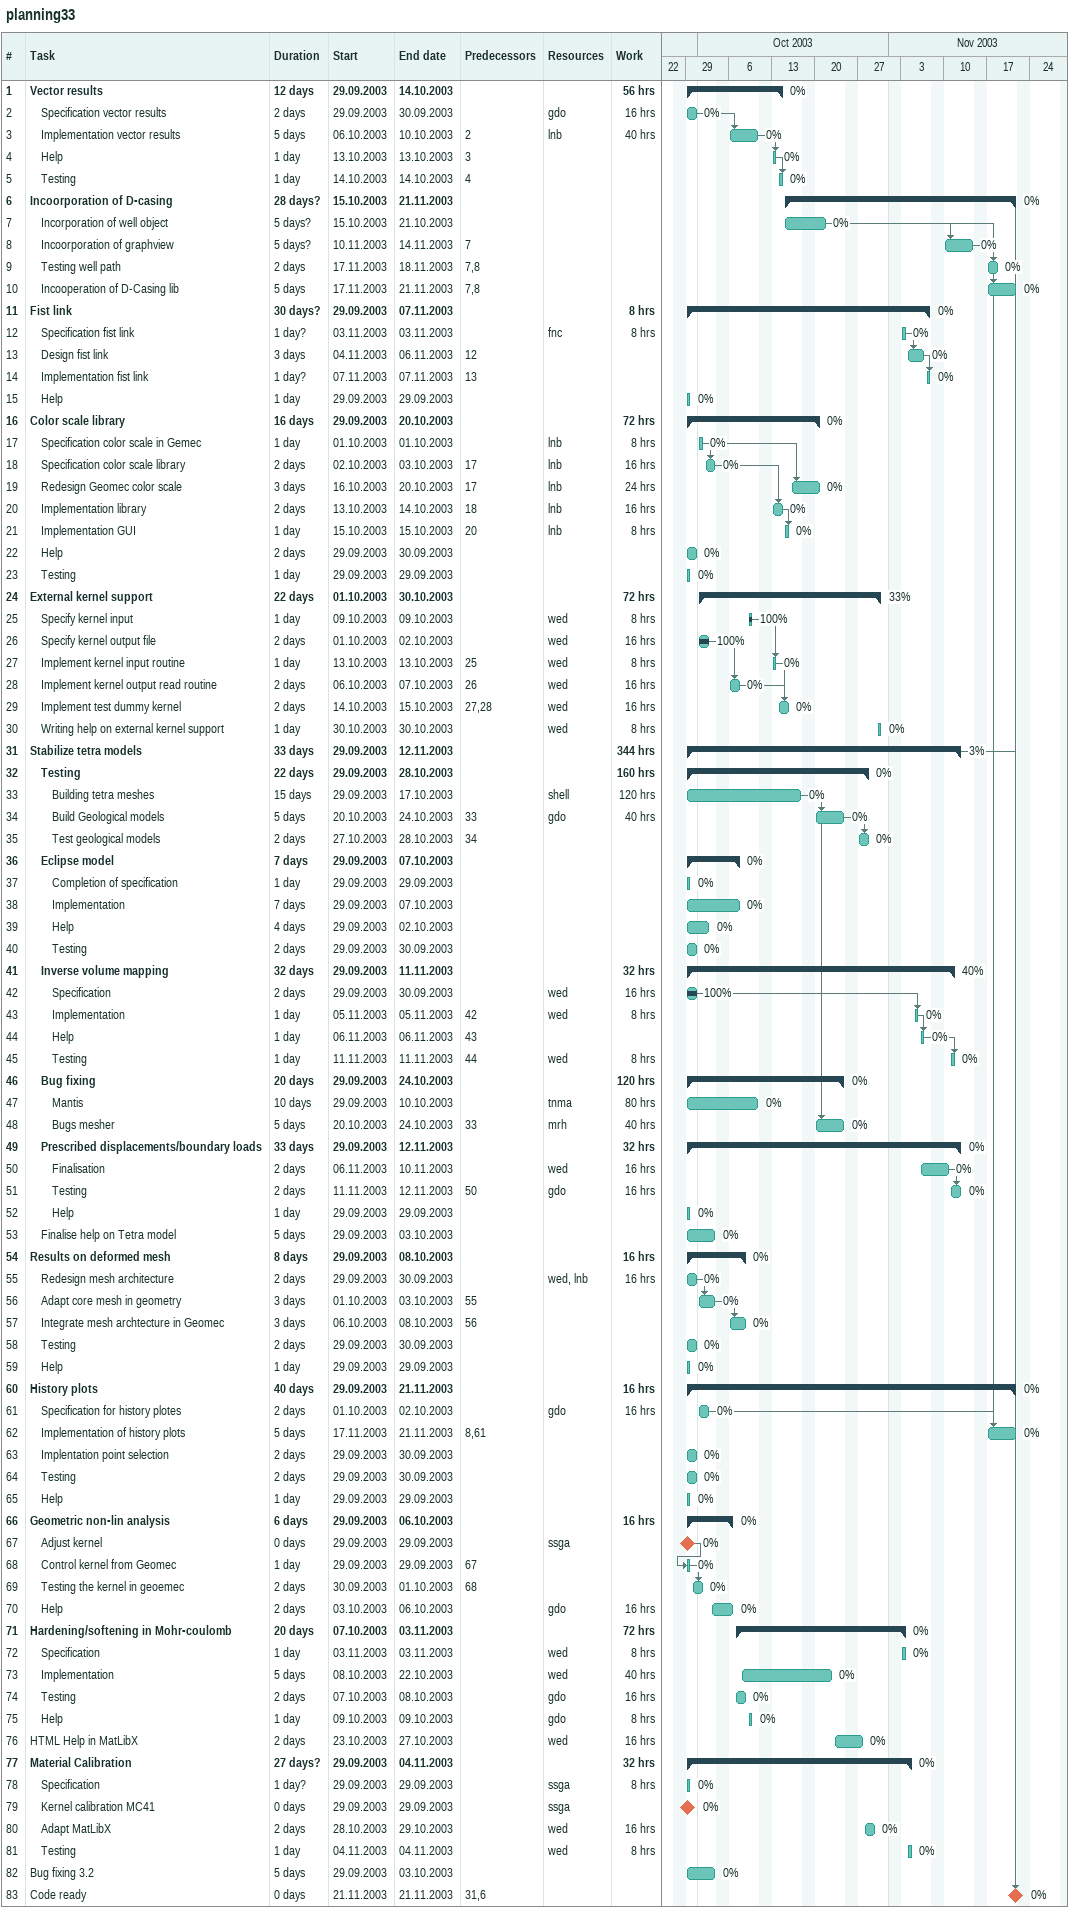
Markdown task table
planning33

| ID | Level | Task | Duration | Start | Finish | Predecessors | Resources | % complete | Work (h) |
|---|---|---|---|---|---|---|---|---|---|
| 1 | 1 | **Vector results** | 12d | 2003-09-29 | 2003-10-14 |  |  | 0 | 56 |
| 2 | 2 | Specification vector results | 2d | 2003-09-29 | 2003-09-30 |  | gdo | 0 | 16 |
| 3 | 2 | Implementation vector results | 5d | 2003-10-06 | 2003-10-10 | 2 | lnb | 0 | 40 |
| 4 | 2 | Help | 1d | 2003-10-13 | 2003-10-13 | 3 |  | 0 |  |
| 5 | 2 | Testing | 1d | 2003-10-14 | 2003-10-14 | 4 |  | 0 |  |
| 6 | 1 | **Incoorporation of D-casing** | 28d? | 2003-10-15 | 2003-11-21 |  |  | 0 |  |
| 7 | 2 | Incorporation of well object | 5d? | 2003-10-15 | 2003-10-21 |  |  | 0 |  |
| 8 | 2 | Incoorporation of graphview | 5d? | 2003-11-10 | 2003-11-14 | 7 |  | 0 |  |
| 9 | 2 | Testing well path | 2d | 2003-11-17 | 2003-11-18 | 7, 8 |  | 0 |  |
| 10 | 2 | Incooperation of D-Casing lib | 5d | 2003-11-17 | 2003-11-21 | 7, 8 |  | 0 |  |
| 11 | 1 | **Fist link** | 30d? | 2003-09-29 | 2003-11-07 |  |  | 0 | 8 |
| 12 | 2 | Specification fist link | 1d? | 2003-11-03 | 2003-11-03 |  | fnc | 0 | 8 |
| 13 | 2 | Design fist link | 3d | 2003-11-04 | 2003-11-06 | 12 |  | 0 |  |
| 14 | 2 | Implementation fist link | 1d? | 2003-11-07 | 2003-11-07 | 13 |  | 0 |  |
| 15 | 2 | Help | 1d | 2003-09-29 | 2003-09-29 |  |  | 0 |  |
| 16 | 1 | **Color scale library** | 16d | 2003-09-29 | 2003-10-20 |  |  | 0 | 72 |
| 17 | 2 | Specification color scale in Gemec | 1d | 2003-10-01 | 2003-10-01 |  | lnb | 0 | 8 |
| 18 | 2 | Specification color scale library | 2d | 2003-10-02 | 2003-10-03 | 17 | lnb | 0 | 16 |
| 19 | 2 | Redesign Geomec color scale | 3d | 2003-10-16 | 2003-10-20 | 17 | lnb | 0 | 24 |
| 20 | 2 | Implementation library | 2d | 2003-10-13 | 2003-10-14 | 18 | lnb | 0 | 16 |
| 21 | 2 | Implementation GUI | 1d | 2003-10-15 | 2003-10-15 | 20 | lnb | 0 | 8 |
| 22 | 2 | Help | 2d | 2003-09-29 | 2003-09-30 |  |  | 0 |  |
| 23 | 2 | Testing | 1d | 2003-09-29 | 2003-09-29 |  |  | 0 |  |
| 24 | 1 | **External kernel support** | 22d | 2003-10-01 | 2003-10-30 |  |  | 33 | 72 |
| 25 | 2 | Specify kernel input | 1d | 2003-10-09 | 2003-10-09 |  | wed | 100 | 8 |
| 26 | 2 | Specify kernel output file | 2d | 2003-10-01 | 2003-10-02 |  | wed | 100 | 16 |
| 27 | 2 | Implement kernel input routine | 1d | 2003-10-13 | 2003-10-13 | 25 | wed | 0 | 8 |
| 28 | 2 | Implement kernel output read routine | 2d | 2003-10-06 | 2003-10-07 | 26 | wed | 0 | 16 |
| 29 | 2 | Implement test dummy kernel | 2d | 2003-10-14 | 2003-10-15 | 27, 28 | wed | 0 | 16 |
| 30 | 2 | Writing help on external kernel support | 1d | 2003-10-30 | 2003-10-30 |  | wed | 0 | 8 |
| 31 | 1 | **Stabilize tetra models** | 33d | 2003-09-29 | 2003-11-12 |  |  | 3 | 344 |
| 32 | 2 | **Testing** | 22d | 2003-09-29 | 2003-10-28 |  |  | 0 | 160 |
| 33 | 3 | Building tetra meshes | 15d | 2003-09-29 | 2003-10-17 |  | shell | 0 | 120 |
| 34 | 3 | Build Geological models | 5d | 2003-10-20 | 2003-10-24 | 33 | gdo | 0 | 40 |
| 35 | 3 | Test geological models | 2d | 2003-10-27 | 2003-10-28 | 34 |  | 0 |  |
| 36 | 2 | **Eclipse model** | 7d | 2003-09-29 | 2003-10-07 |  |  | 0 |  |
| 37 | 3 | Completion of specification | 1d | 2003-09-29 | 2003-09-29 |  |  | 0 |  |
| 38 | 3 | Implementation | 7d | 2003-09-29 | 2003-10-07 |  |  | 0 |  |
| 39 | 3 | Help | 4d | 2003-09-29 | 2003-10-02 |  |  | 0 |  |
| 40 | 3 | Testing | 2d | 2003-09-29 | 2003-09-30 |  |  | 0 |  |
| 41 | 2 | **Inverse volume mapping** | 32d | 2003-09-29 | 2003-11-11 |  |  | 40 | 32 |
| 42 | 3 | Specification | 2d | 2003-09-29 | 2003-09-30 |  | wed | 100 | 16 |
| 43 | 3 | Implementation | 1d | 2003-11-05 | 2003-11-05 | 42 | wed | 0 | 8 |
| 44 | 3 | Help | 1d | 2003-11-06 | 2003-11-06 | 43 |  | 0 |  |
| 45 | 3 | Testing | 1d | 2003-11-11 | 2003-11-11 | 44 | wed | 0 | 8 |
| 46 | 2 | **Bug fixing** | 20d | 2003-09-29 | 2003-10-24 |  |  | 0 | 120 |
| 47 | 3 | Mantis | 10d | 2003-09-29 | 2003-10-10 |  | tnma | 0 | 80 |
| 48 | 3 | Bugs mesher | 5d | 2003-10-20 | 2003-10-24 | 33 | mrh | 0 | 40 |
| 49 | 2 | **Prescribed displacements/boundary loads** | 33d | 2003-09-29 | 2003-11-12 |  |  | 0 | 32 |
| 50 | 3 | Finalisation | 2d | 2003-11-06 | 2003-11-10 |  | wed | 0 | 16 |
| 51 | 3 | Testing | 2d | 2003-11-11 | 2003-11-12 | 50 | gdo | 0 | 16 |
| 52 | 3 | Help | 1d | 2003-09-29 | 2003-09-29 |  |  | 0 |  |
| 53 | 2 | Finalise help on Tetra model | 5d | 2003-09-29 | 2003-10-03 |  |  | 0 |  |
| 54 | 1 | **Results on deformed mesh** | 8d | 2003-09-29 | 2003-10-08 |  |  | 0 | 16 |
| 55 | 2 | Redesign mesh architecture | 2d | 2003-09-29 | 2003-09-30 |  | wed, lnb | 0 | 16 |
| 56 | 2 | Adapt core mesh in geometry | 3d | 2003-10-01 | 2003-10-03 | 55 |  | 0 |  |
| 57 | 2 | Integrate mesh archtecture in Geomec | 3d | 2003-10-06 | 2003-10-08 | 56 |  | 0 |  |
| 58 | 2 | Testing | 2d | 2003-09-29 | 2003-09-30 |  |  | 0 |  |
| 59 | 2 | Help | 1d | 2003-09-29 | 2003-09-29 |  |  | 0 |  |
| 60 | 1 | **History plots** | 40d | 2003-09-29 | 2003-11-21 |  |  | 0 | 16 |
| 61 | 2 | Specification for history plotes | 2d | 2003-10-01 | 2003-10-02 |  | gdo | 0 | 16 |
| 62 | 2 | Implementation of history plots | 5d | 2003-11-17 | 2003-11-21 | 8, 61 |  | 0 |  |
| 63 | 2 | Implentation point selection | 2d | 2003-09-29 | 2003-09-30 |  |  | 0 |  |
| 64 | 2 | Testing | 2d | 2003-09-29 | 2003-09-30 |  |  | 0 |  |
| 65 | 2 | Help | 1d | 2003-09-29 | 2003-09-29 |  |  | 0 |  |
| 66 | 1 | **Geometric non-lin analysis** | 6d | 2003-09-29 | 2003-10-06 |  |  | 0 | 16 |
| 67 | 2 | Adjust kernel | 0d | 2003-09-29 | 2003-09-29 |  | ssga | 0 |  |
| 68 | 2 | Control kernel from Geomec | 1d | 2003-09-29 | 2003-09-29 | 67 |  | 0 |  |
| 69 | 2 | Testing the kernel in geoemec | 2d | 2003-09-30 | 2003-10-01 | 68 |  | 0 |  |
| 70 | 2 | Help | 2d | 2003-10-03 | 2003-10-06 |  | gdo | 0 | 16 |
| 71 | 1 | **Hardening/softening in Mohr-coulomb** | 20d | 2003-10-07 | 2003-11-03 |  |  | 0 | 72 |
| 72 | 2 | Specification | 1d | 2003-11-03 | 2003-11-03 |  | wed | 0 | 8 |
| 73 | 2 | Implementation | 5d | 2003-10-08 | 2003-10-22 |  | wed | 0 | 40 |
| 74 | 2 | Testing | 2d | 2003-10-07 | 2003-10-08 |  | gdo | 0 | 16 |
| 75 | 2 | Help | 1d | 2003-10-09 | 2003-10-09 |  | gdo | 0 | 8 |
| 76 | 1 | HTML Help in MatLibX | 2d | 2003-10-23 | 2003-10-27 |  | wed | 0 | 16 |
| 77 | 1 | **Material Calibration** | 27d? | 2003-09-29 | 2003-11-04 |  |  | 0 | 32 |
| 78 | 2 | Specification | 1d? | 2003-09-29 | 2003-09-29 |  | ssga | 0 | 8 |
| 79 | 2 | Kernel calibration MC41 | 0d | 2003-09-29 | 2003-09-29 |  | ssga | 0 |  |
| 80 | 2 | Adapt MatLibX | 2d | 2003-10-28 | 2003-10-29 |  | wed | 0 | 16 |
| 81 | 2 | Testing | 1d | 2003-11-04 | 2003-11-04 |  | wed | 0 | 8 |
| 82 | 1 | Bug fixing 3.2 | 5d | 2003-09-29 | 2003-10-03 |  |  | 0 |  |
| 83 | 1 | Code ready | 0d | 2003-11-21 | 2003-11-21 | 31, 6 |  | 0 |  |
